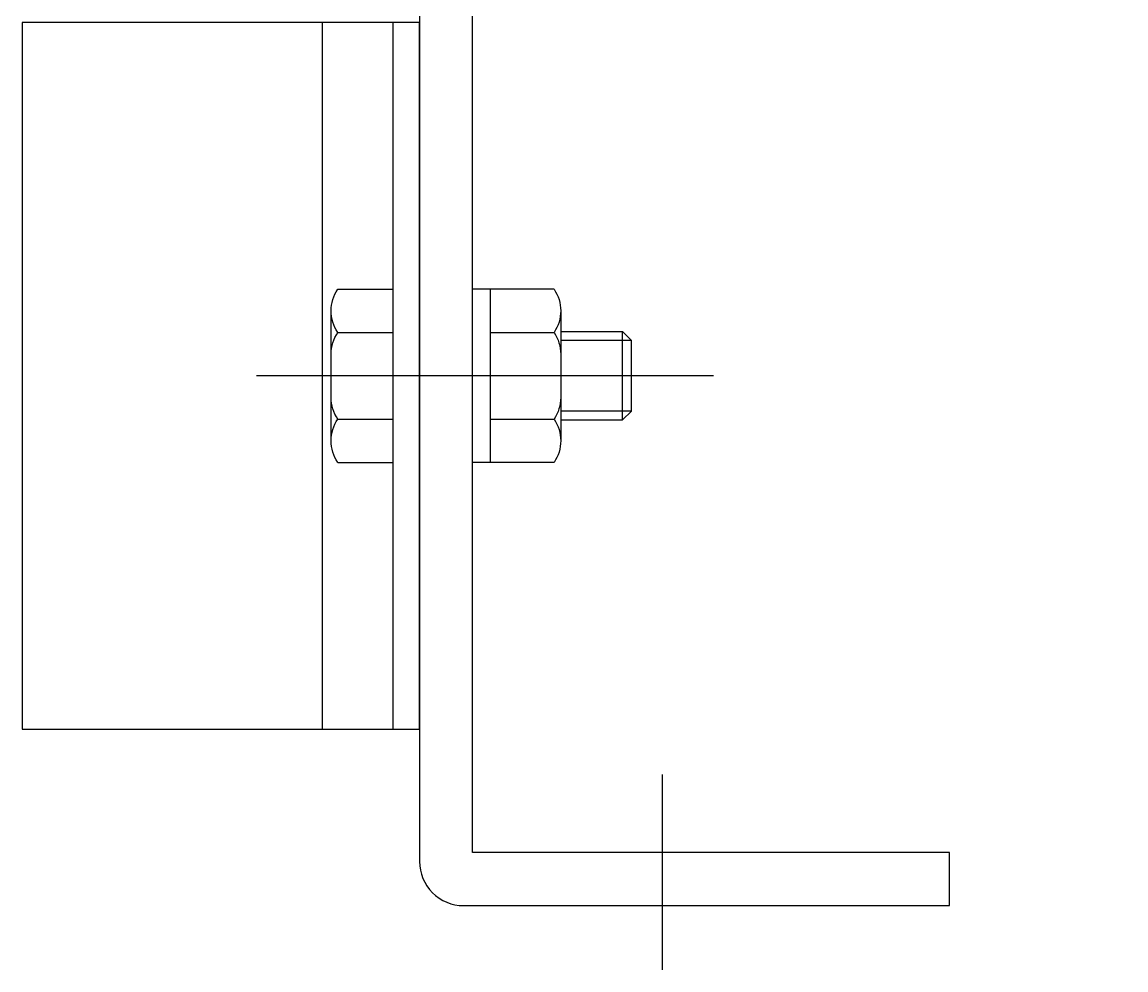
# Model space of a CAD drawing. Header units: millimetres. Extents: x 5544 to 245194, y -610088 to 30375.
# Drawn here: x 69669 to 69794, y 8430.8 to 8538.1 of the extents above; entities that cross this region are included whole.
import ezdxf
from ezdxf.lldxf.tags import DXFTag

# ---------------------------------------------------------------- set-up
doc = ezdxf.new("R2010")
doc.units = ezdxf.units.MM
for name, color, linetype in [('0시설', 7, 'Continuous'), ('0콘크리트', 2, 'Continuous'), ('1', 1, 'CENTER2'), ('2', 1, 'CENTER')]:
    doc.layers.add(name, color=color, linetype=linetype)
tags = doc.linetypes.add('CENTER', pattern=[2, 1.25, -0.25, 0.25, -0.25]).pattern_tags.tags
tags[10:11] = [DXFTag(74, 4), DXFTag(75, 0), DXFTag(340, '0'), DXFTag(46, 1.0), DXFTag(50, 0.0), DXFTag(44, 0.0), DXFTag(45, 0.0)]
tags[8:9] = [DXFTag(74, 4), DXFTag(75, 0), DXFTag(340, '0'), DXFTag(46, 1.0), DXFTag(50, 0.0), DXFTag(44, 0.0), DXFTag(45, 0.0)]
tags[6:7] = [DXFTag(74, 4), DXFTag(75, 0), DXFTag(340, '0'), DXFTag(46, 1.0), DXFTag(50, 0.0), DXFTag(44, 0.0), DXFTag(45, 0.0)]
tags[4:5] = [DXFTag(74, 4), DXFTag(75, 0), DXFTag(340, '0'), DXFTag(46, 1.0), DXFTag(50, 0.0), DXFTag(44, 0.0), DXFTag(45, 0.0)]
tags = doc.linetypes.add('CENTER2', pattern=[1.125, 0.75, -0.125, 0.125, -0.125]).pattern_tags.tags
tags[10:11] = [DXFTag(74, 4), DXFTag(75, 0), DXFTag(340, '0'), DXFTag(46, 1.0), DXFTag(50, 0.0), DXFTag(44, 0.0), DXFTag(45, 0.0)]
tags[8:9] = [DXFTag(74, 4), DXFTag(75, 0), DXFTag(340, '0'), DXFTag(46, 1.0), DXFTag(50, 0.0), DXFTag(44, 0.0), DXFTag(45, 0.0)]
tags[6:7] = [DXFTag(74, 4), DXFTag(75, 0), DXFTag(340, '0'), DXFTag(46, 1.0), DXFTag(50, 0.0), DXFTag(44, 0.0), DXFTag(45, 0.0)]
tags[4:5] = [DXFTag(74, 4), DXFTag(75, 0), DXFTag(340, '0'), DXFTag(46, 1.0), DXFTag(50, 0.0), DXFTag(44, 0.0), DXFTag(45, 0.0)]

# ---------------------------------------------------------------- blocks, each defined once
blk = doc.blocks.new('웨이트')
at = {"color": 1, "linetype": 'CENTER2'}
for p in [(-4394.53, 9160.52), (-4394.53, 9160.52), (-4394.53, 9160.52), (-4394.53, 9160.52), (-4394.53, 9135.52)]:
    blk.add_line(p, (-4394.53, 9187.27), dxfattribs=at)
for p, q in [((-4387.17, 9178.8), (-4401.89, 9178.8)), ((-4404.34, 9178.04), (-4404.34, 9171.8)), ((-4399.44, 9178.04), (-4399.44, 9171.8)), ((-4389.62, 9178.04), (-4389.62, 9171.8)), ((-4384.71, 9178.04), (-4384.71, 9171.8)), ((-4354.53, 9171.8), (-4434.53, 9171.8)), ((-4404.34, 9160.8), (-4404.34, 9162.8)), ((-4404.34, 9160.8), (-4404.34, 9162.8)), ((-4384.71, 9160.8), (-4384.71, 9162.8)), ((-4384.71, 9160.8), (-4384.71, 9162.8)), ((-4404.34, 9153.56), (-4404.34, 9160.8)), ((-4404.34, 9153.56), (-4404.34, 9160.8)), ((-4404.34, 9160.8), (-4384.71, 9160.8)), ((-4404.34, 9160.8), (-4384.71, 9160.8)), ((-4399.44, 9160.8), (-4399.44, 9153.56)), ((-4399.44, 9160.8), (-4399.44, 9153.56)), ((-4389.62, 9160.8), (-4389.62, 9153.56)), ((-4389.62, 9160.8), (-4389.62, 9153.56)), ((-4384.71, 9153.56), (-4384.71, 9160.8)), ((-4384.71, 9153.56), (-4384.71, 9160.8)), ((-4401.89, 9152.8), (-4387.17, 9152.8)), ((-4401.89, 9152.8), (-4387.17, 9152.8)), ((-4399.53, 9152.8), (-4399.53, 9145.8)), ((-4399.53, 9152.8), (-4399.53, 9145.8)), ((-4398.53, 9144.8), (-4398.53, 9152.8)), ((-4398.53, 9144.8), (-4398.53, 9152.8)), ((-4390.53, 9144.8), (-4390.53, 9152.8)), ((-4390.53, 9144.8), (-4390.53, 9152.8)), ((-4389.53, 9152.8), (-4389.53, 9145.8)), ((-4389.53, 9152.8), (-4389.53, 9145.8)), ((-4398.53, 9144.8), (-4399.53, 9145.8)), ((-4389.53, 9145.8), (-4399.53, 9145.8)), ((-4398.53, 9144.8), (-4399.53, 9145.8)), ((-4389.53, 9145.8), (-4399.53, 9145.8)), ((-4390.53, 9144.8), (-4389.53, 9145.8)), ((-4390.53, 9144.8), (-4389.53, 9145.8)), ((-4390.53, 9144.8), (-4398.53, 9144.8)), ((-4390.53, 9144.8), (-4398.53, 9144.8))]:
    blk.add_line(p, q)
blk.add_lwpolyline([(-4354.53, 9168.8), (-4434.53, 9168.8), (-4434.53, 9213.8), (-4354.53, 9213.8)], close=True)
blk.add_lwpolyline([(-4340.53, 9162.8), (-4448.53, 9162.8), (-4448.53, 9088.8), (-4454.53, 9088.8), (-4454.53, 9163.8, -0.414214), (-4449.53, 9168.8), (-4339.53, 9168.8, -0.414214), (-4334.53, 9163.8), (-4334.53, 9108.8), (-4340.53, 9108.8)], format="xyb", close=True)
for centre, start, end in [((-4401.89, 9174.46), 55.6158, 124.3842), ((-4396.98, 9174.46), 90, 124.3842), ((-4392.07, 9174.46), 55.6158, 90), ((-4387.17, 9174.46), 55.6158, 124.3842), ((-4401.89, 9157.15), 235.6158, 304.3842), ((-4401.89, 9157.15), 235.6158, 304.3842), ((-4396.98, 9157.15), 235.6158, 270), ((-4396.98, 9157.15), 235.6158, 270), ((-4392.07, 9157.15), 270, 304.3842), ((-4392.07, 9157.15), 270, 304.3842), ((-4387.17, 9157.15), 235.6158, 304.3842), ((-4387.17, 9157.15), 235.6158, 304.3842)]:
    blk.add_arc(centre, 4.34, start, end)
at = {"layer": '1'}
blk.add_line((-4327.25, 9141.3), (-4349.38, 9141.3), dxfattribs=at)
at = {"layer": '2'}
blk.add_line((-4354.53, 9179.8), (-4434.53, 9179.8), dxfattribs=at)
blk = doc.blocks.new('WEIGHT')
at = {"layer": '0시설', "lineweight": -3, "ltscale": 10, "rotation": 270}
blk.add_blockref('웨이트', (-8581.3, -7463.53), dxfattribs=at)

msp = doc.modelspace()

# ---------------------------------------------------------------- block references
at = {"layer": '0콘크리트', "lineweight": -3, "xscale": -1}
msp.add_blockref('WEIGHT', (70301.49, 11567.04), dxfattribs=at)

doc.saveas('drawing.dxf')
